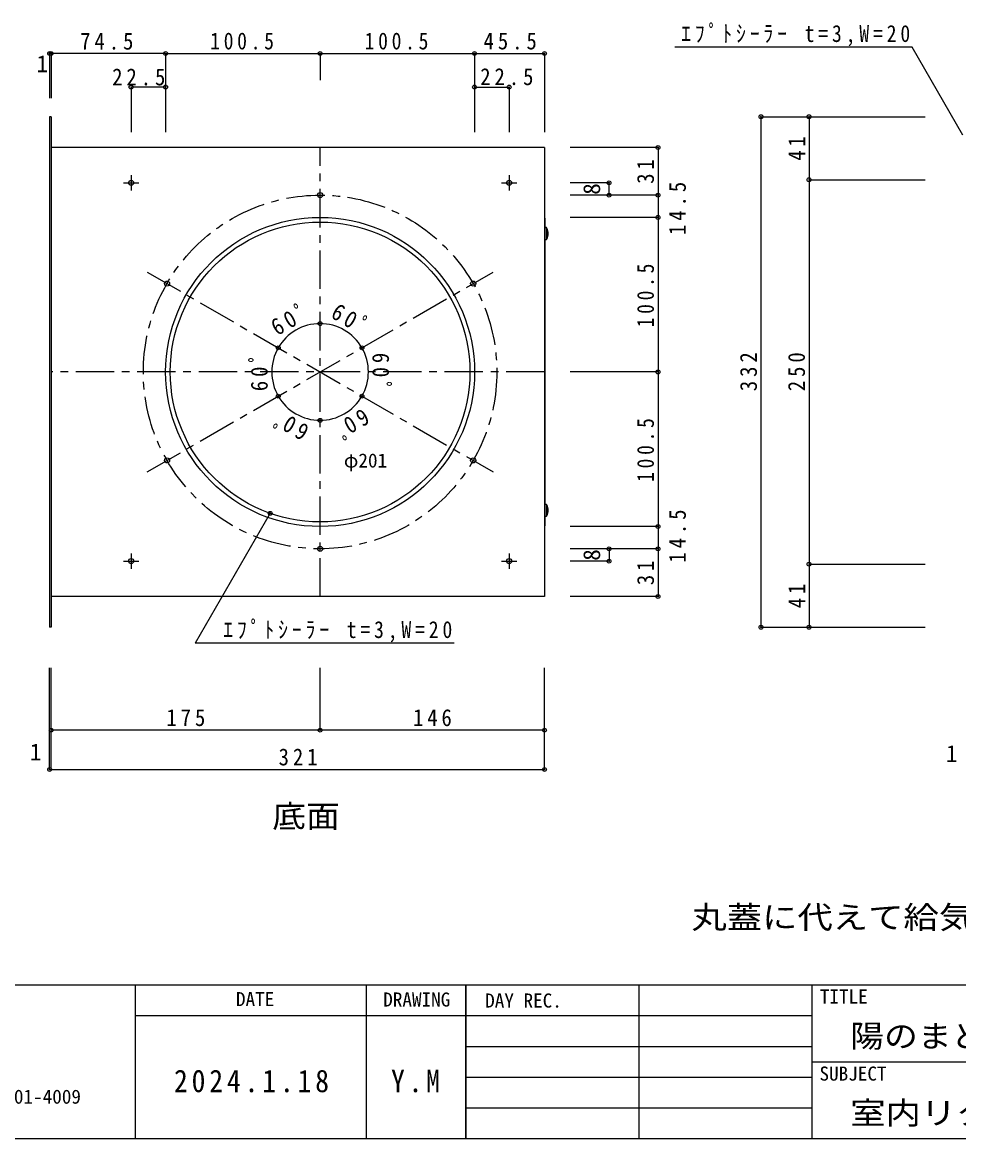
# Model space of a CAD drawing. Units: millimetres at full size, sheet at 1:5. Extents: x -2292 to 1828, y -1273 to 1617.
# Drawn here: x -1536 to -926, y 212 to 938 of the extents above; entities that cross this region are included whole.
import ezdxf
from ezdxf.enums import TextEntityAlignment as Align

# ---------------------------------------------------------------- set-up
doc = ezdxf.new("R2010")
doc.units = ezdxf.units.MM
doc.header["$LTSCALE"] = 5
doc.header["$PDMODE"] = 32
doc.header["$PDSIZE"] = 2.5
doc.linetypes.add('CHAIN1', pattern=[8, 5, -1, 1, -1])
doc.layers.add('0-0', color=4, linetype='Continuous')
doc.layers.add('F-0', color=2, linetype='Continuous')
doc.styles.add('ＭＳ ゴシック', font='')
doc.styles.get('ＭＳ ゴシック').set_extended_font_data('MS Gothic')

msp = doc.modelspace()

# ---------------------------------------------------------------- linework, layer by layer
at = {"layer": '0-0'}
for p, q in [((-956.575, 922.252), (-1110.959, 922.252)), ((-923.524, 865.006), (-956.575, 922.252)), ((-1516.799, 918.012), (-1517.799, 918.012)), ((-1517.799, 918.012), (-1517.799, 888.952)), ((-1516.799, 918.012), (-1516.799, 888.952)), ((-1516.799, 918.012), (-1516.799, 888.952)), ((-1516.799, 918.012), (-1516.799, 900.698)), ((-1442.299, 918.012), (-1492.299, 918.012)), ((-1442.299, 918.012), (-1341.799, 918.012)), ((-1442.299, 918.012), (-1442.299, 888.952)), ((-1442.299, 918.012), (-1442.299, 866.913)), ((-1341.799, 918.012), (-1341.799, 900.698)), ((-1341.799, 918.012), (-1241.299, 918.012)), ((-1241.299, 918.012), (-1241.299, 896.218)), ((-1195.799, 918.012), (-1195.799, 866.913)), ((-1195.799, 918.012), (-1195.799, 888.952)), ((-1442.299, 901.532), (-1442.299, 888.952)), ((-1442.299, 896.218), (-1464.799, 896.218)), ((-1464.799, 896.218), (-1464.799, 866.913)), ((-1241.299, 896.218), (-1218.799, 896.218)), ((-1241.299, 896.218), (-1241.299, 866.913)), ((-1218.799, 896.218), (-1218.799, 866.913)), ((-1054.922, 876.925), (-1054.922, 544.925)), ((-1054.922, 876.925), (-948.118, 876.925)), ((-1023.669, 876.925), (-1023.669, 835.925)), ((-1023.669, 876.925), (-948.118, 876.925)), ((-1121.928, 856.925), (-1179.064, 856.925)), ((-1121.928, 856.925), (-1121.928, 825.925)), ((-1023.669, 835.925), (-948.118, 835.925)), ((-1023.669, 835.925), (-1023.669, 585.925)), ((-1153.789, 833.925), (-1179.064, 833.925)), ((-1153.789, 825.925), (-1153.789, 833.925)), ((-1121.928, 825.925), (-1179.064, 825.925)), ((-1121.928, 825.925), (-1179.064, 825.925)), ((-1153.789, 825.925), (-1179.064, 825.925)), ((-1121.928, 825.925), (-1121.928, 811.425)), ((-1121.928, 811.425), (-1179.064, 811.425)), ((-1121.928, 811.425), (-1121.928, 710.925)), ((-1195.299, 797.375), (-1195.299, 804.475)), ((-1194.849, 804.925), (-1194.749, 804.925)), ((-1194.299, 797.375), (-1194.299, 804.475)), ((-1194.749, 796.925), (-1194.849, 796.925)), ((-1121.928, 710.925), (-1179.064, 710.925)), ((-1121.928, 710.925), (-1121.928, 610.425)), ((-1195.299, 617.375), (-1195.299, 624.475)), ((-1194.849, 624.925), (-1194.749, 624.925)), ((-1194.299, 617.375), (-1194.299, 624.475)), ((-1374.32, 619.008), (-1423.032, 534.636)), ((-1194.749, 616.925), (-1194.849, 616.925)), ((-1121.928, 610.425), (-1179.064, 610.425)), ((-1121.928, 595.925), (-1179.064, 595.925)), ((-1153.789, 595.925), (-1179.064, 595.925)), ((-1153.789, 595.925), (-1153.789, 587.925)), ((-1121.928, 595.925), (-1121.928, 564.925)), ((-1153.789, 587.925), (-1179.064, 587.925)), ((-1023.669, 585.925), (-948.118, 585.925)), ((-1023.669, 585.925), (-1023.669, 544.925)), ((-1121.928, 564.925), (-1179.064, 564.925)), ((-1054.922, 544.925), (-948.118, 544.925)), ((-1023.669, 544.925), (-948.118, 544.925)), ((-1254.512, 534.636), (-1423.032, 534.636)), ((-1517.799, 452.398), (-1517.799, 518.439)), ((-1516.799, 452.398), (-1516.799, 518.439)), ((-1516.799, 477.991), (-1516.799, 518.439)), ((-1341.799, 477.991), (-1341.799, 518.439)), ((-1195.799, 452.398), (-1195.799, 518.439)), ((-1195.799, 477.991), (-1195.799, 518.439)), ((-1341.799, 477.991), (-1516.799, 477.991)), ((-1195.799, 477.991), (-1341.799, 477.991)), ((-1517.799, 452.398), (-1516.799, 452.398)), ((-1516.799, 452.398), (-1195.799, 452.398))]:
    msp.add_line(p, q, dxfattribs=at)
at = {"layer": '0-0', "color": 7}
for p, q in [((-1517.799, 876.925), (-1517.799, 544.925)), ((-1516.799, 876.925), (-1517.799, 876.925)), ((-1516.799, 876.925), (-1516.799, 544.925)), ((-1195.799, 856.925), (-1516.799, 856.925)), ((-1195.799, 856.925), (-1195.799, 564.925)), ((-1195.299, 810.925), (-1195.799, 810.925)), ((-1195.299, 610.925), (-1195.299, 810.925)), ((-1195.299, 610.925), (-1195.799, 610.925)), ((-1195.799, 564.925), (-1516.799, 564.925)), ((-1516.799, 544.925), (-1517.799, 544.925))]:
    msp.add_line(p, q, dxfattribs=at)
at = {"layer": '0-0', "linetype": 'CHAIN1'}
for p, q in [((-1341.799, 564.925), (-1341.799, 856.925)), ((-1464.799, 838.925), (-1464.799, 828.925)), ((-1218.799, 838.925), (-1218.799, 828.925)), ((-1469.799, 833.925), (-1459.799, 833.925)), ((-1223.799, 833.925), (-1213.799, 833.925)), ((-1454.383, 645.925), (-1229.216, 775.925)), ((-1454.383, 775.925), (-1229.216, 645.925)), ((-1195.799, 710.925), (-1516.799, 710.925)), ((-1464.799, 592.925), (-1464.799, 582.925)), ((-1218.799, 592.925), (-1218.799, 582.925)), ((-1469.799, 587.925), (-1459.799, 587.925)), ((-1223.799, 587.925), (-1213.799, 587.925))]:
    msp.add_line(p, q, dxfattribs=at)
at = {"layer": '0-0'}
for points in [[(-1492.299, 918.012), (-1516.799, 918.012), (-1516.799, 888.952)], [(-1241.299, 918.012), (-1195.799, 918.012), (-1195.799, 900.698)], [(-1121.928, 610.425), (-1121.928, 595.925), (-1179.064, 595.925)]]:
    msp.add_lwpolyline(points, dxfattribs=at)
at = {"layer": '0-0', "color": 7}
for centre, radius in [((-1464.799, 833.925), 1.65), ((-1218.799, 833.925), 1.65), ((-1341.799, 825.925), 1.65), ((-1341.799, 710.925), 100.5), ((-1441.392, 768.425), 1.65), ((-1242.206, 768.425), 1.65), ((-1441.392, 653.425), 1.65), ((-1242.206, 653.425), 1.65), ((-1341.799, 595.925), 1.65), ((-1464.799, 587.925), 1.65), ((-1218.799, 587.925), 1.65)]:
    msp.add_circle(centre, radius, dxfattribs=at)
at = {"layer": '0-0', "linetype": 'CHAIN1'}
msp.add_circle((-1341.799, 710.925), 115, dxfattribs=at)
at = {"layer": '0-0'}
msp.add_circle((-1341.799, 710.925), 97.5, dxfattribs=at)
for centre, radius, start, end in [((-1194.849, 804.475), 0.45, 90, 180), ((-1194.749, 804.475), 0.45, 0, 90), ((-1200.101, 800.925), 6.801, 328.53598, 31.464), ((-1194.849, 797.375), 0.45, 180, 270), ((-1194.749, 797.375), 0.45, 270, 0), ((-1341.799, 710.925), 31.437, 90, 150), ((-1341.799, 710.925), 31.437, 30, 90), ((-1341.799, 710.925), 31.437, 150, 210), ((-1341.799, 710.925), 31.437, 330, 30), ((-1341.799, 710.925), 31.437, 210, 270), ((-1341.799, 710.925), 31.437, 270, 330), ((-1194.849, 624.475), 0.45, 90, 180), ((-1194.749, 624.475), 0.45, 0, 90), ((-1200.101, 620.925), 6.801, 328.53598, 31.464), ((-1194.849, 617.375), 0.45, 180, 270), ((-1194.749, 617.375), 0.45, 270, 0)]:
    msp.add_arc(centre, radius, start, end, dxfattribs=at)
at = {"layer": '0-0', "color": 5}
for p in [(-1517.799, 918.012), (-1516.799, 918.012), (-1442.299, 918.012), (-1341.799, 918.012), (-1241.299, 918.012), (-1195.799, 918.012), (-1464.799, 896.218), (-1442.299, 896.218), (-1241.299, 896.218), (-1218.799, 896.218), (-1054.922, 876.925), (-1023.669, 876.925), (-1121.928, 856.925), (-1153.789, 833.925), (-1023.669, 835.925), (-1153.789, 825.925), (-1121.928, 825.925), (-1121.928, 811.425), (-1121.928, 710.925), (-1374.32, 619.008), (-1121.928, 610.425), (-1153.789, 595.925), (-1121.928, 595.925), (-1153.789, 587.925), (-1023.669, 585.925), (-1121.928, 564.925), (-1054.922, 544.925), (-1023.669, 544.925), (-1516.799, 477.991), (-1341.799, 477.991), (-1195.799, 477.991), (-1517.799, 452.398), (-1195.799, 452.398)]:
    msp.add_point(p, dxfattribs=at)
at = {"layer": '0-0'}
for p in [(-1341.799, 742.362), (-1369.025, 726.643), (-1314.574, 726.643), (-1369.025, 695.206), (-1314.574, 695.206), (-1341.799, 679.488)]:
    msp.add_point(p, dxfattribs=at)
at = {"layer": 'F-0', "color": 5}
for p, q in [((-2291.874, 312.338), (-271.874, 312.338)), ((-271.874, 212.338), (-2291.874, 212.338))]:
    msp.add_line(p, q, dxfattribs=at)
at = {"layer": 'F-0'}
for p, q in [((-1461.874, 212.338), (-1461.874, 312.338)), ((-1461.874, 212.338), (-1461.874, 312.338)), ((-1311.874, 312.338), (-1311.874, 212.338)), ((-1246.874, 212.338), (-1246.874, 312.338)), ((-1021.874, 312.338), (-1021.874, 212.338)), ((-1461.874, 292.338), (-1246.874, 292.338)), ((-1246.874, 292.338), (-1021.874, 292.338)), ((-1246.874, 272.338), (-1021.874, 272.338)), ((-1021.874, 262.338), (-271.874, 262.338)), ((-1246.874, 252.338), (-1021.874, 252.338)), ((-1246.874, 232.338), (-1021.874, 232.338))]:
    msp.add_line(p, q, dxfattribs=at)
at = {"layer": 'F-0', "color": 7}
for p, q in [((-1246.874, 312.338), (-1246.874, 212.338)), ((-1134.374, 312.338), (-1134.374, 212.338))]:
    msp.add_line(p, q, dxfattribs=at)

# ---------------------------------------------------------------- texts
at = {"layer": '0-0', "color": 7, "style": 'ＭＳ ゴシック'}
for p in [(-1526.317, 902.579), (-1530.686, 455.026), (-934.556, 453.983)]:
    msp.add_text('1', height=11, dxfattribs=at).set_placement(p, align=Align.BOTTOM_LEFT)
for p in [(-1156.289, 826.175), (-1156.289, 588.175)]:
    msp.add_text('8', height=11, rotation=90, dxfattribs=at).set_placement(p, align=Align.BOTTOM_LEFT)
at = {"layer": '0-0', "style": 'ＭＳ ゴシック'}
msp.add_text('φ201', height=9.164, dxfattribs=at).set_placement((-1326.346, 646.027), align=Align.BOTTOM_LEFT)
at = {"layer": '0-0', "color": 7, "style": 'ＭＳ ゴシック'}
for s, width, p in [('底面', 1.1, (-1372.92, 410.281)), ('丸蓋に代えて給気用インテリアグリル(P-23GX2・三菱電機)を取付ける事も可能', 1.15, (-1100.19, 344.597))]:
    msp.add_text(s, height=14.66, dxfattribs=dict(at, width=width)).set_placement(p, align=Align.BOTTOM_LEFT)
at = {"layer": '0-0', "color": 7, "char_height": 11, "attachment_point": 7, "style": 'ＭＳ ゴシック'}
for s, insert in [('\\T1.4;\\W0.85;ｴﾌﾟﾄｼｰﾗｰ\\~t=3,W=20', (-1106.867, 922.685)), ('\\T1.38;\\W0.9;74.5', (-1497.884, 920.397)), ('\\T1.38;\\W0.85;100.5', (-1413.299, 920.512)), ('\\T1.38;\\W0.85;100.5', (-1312.799, 920.512)), ('\\T1.38;\\W0.9;45.5', (-1235.424, 920.512)), ('\\T1.38;\\W0.9;22.5', (-1477.087, 897.13)), ('\\T1.38;\\W0.9;22.5', (-1237.604, 897.312)), ('\\T1.4;\\W0.85;ｴﾌﾟﾄｼｰﾗｰ\\~t=3,W=20', (-1404.804, 535.068)), ('\\T1.38;\\W0.9;175', (-1441.799, 480.491)), ('\\T1.37;\\W0.9;146', (-1281.299, 480.491)), ('\\T1.38;\\W0.9;321', (-1368.799, 454.898))]:
    msp.add_mtext(s, dxfattribs=dict(at, insert=insert))
for s, insert, rotation in [('\\T1.36;\\W0.9;41', (-1026.169, 848.3), 90), ('\\T1.36;\\W0.9;31', (-1124.428, 833.3), 90), ('\\T1.38;\\W0.9;14.5', (-1103.672, 799.964), 90), ('\\T1.38;\\W0.85;100.5', (-1124.428, 739.925), 90), ('\\T1.38;\\W0.9;60ﾟ', (-1369.593, 734.065), 30), ('\\T1.37;\\W0.9;60ﾟ', (-1335.656, 746.565), 330), ('\\T1.38;\\W0.9;60ﾟ', (-1375.736, 698.425), 90), ('\\T1.38;\\W0.9;60ﾟ', (-1307.862, 723.425), 270), ('\\T1.38;\\W0.9;332', (-1057.422, 698.425), 90), ('\\T1.38;\\W0.9;250', (-1026.169, 698.425), 90), ('\\T1.37;\\W0.9;60ﾟ', (-1314.005, 687.784), 210), ('\\T1.37;\\W0.9;60ﾟ', (-1347.943, 675.284), 150), ('\\T1.38;\\W0.85;100.5', (-1124.428, 639.425), 90), ('\\T1.38;\\W0.9;14.5', (-1103.672, 586.891), 90), ('\\T1.36;\\W0.9;31', (-1124.428, 572.3), 90), ('\\T1.36;\\W0.9;41', (-1026.169, 557.3), 90)]:
    msp.add_mtext(s, dxfattribs=dict(at, insert=insert, rotation=rotation))
at = {"layer": 'F-0', "color": 4, "style": 'ＭＳ ゴシック'}
for s, p in [('DATE', (-1396.537, 295.775)), ('DRAWING', (-1300.718, 295.5)), ('DAY REC.', (-1234.374, 294.838)), ('TITLE', (-1016.613, 297.442)), ('SUBJECT', (-1016.874, 247.338)), ('TEL：053-401-4008  FAX：053-401-4009', (-1721.874, 232.338))]:
    msp.add_text(s, height=9.164, dxfattribs=at).set_placement(p, align=Align.BOTTOM_LEFT)
at = {"layer": 'F-0', "color": 7, "style": 'ＭＳ ゴシック'}
for s, width, p in [('陽のまど・室内リターンボックス', 1.1, (-996.874, 267.338)), ('室内リターンボックス 外観図、断面図', 1.15, (-996.874, 217.338))]:
    msp.add_text(s, height=14.66, dxfattribs=dict(at, width=width)).set_placement(p, align=Align.BOTTOM_LEFT)
at = {"layer": 'F-0', "color": 7, "char_height": 14.66, "attachment_point": 7, "style": 'ＭＳ ゴシック'}
for s, insert in [('\\T1.28;\\W0.9;2024.1.18', (-1436.874, 242.338)), ('\\T1.27;\\W0.9;Y.M', (-1295.624, 242.338))]:
    msp.add_mtext(s, dxfattribs=dict(at, insert=insert))

doc.saveas('drawing.dxf')
